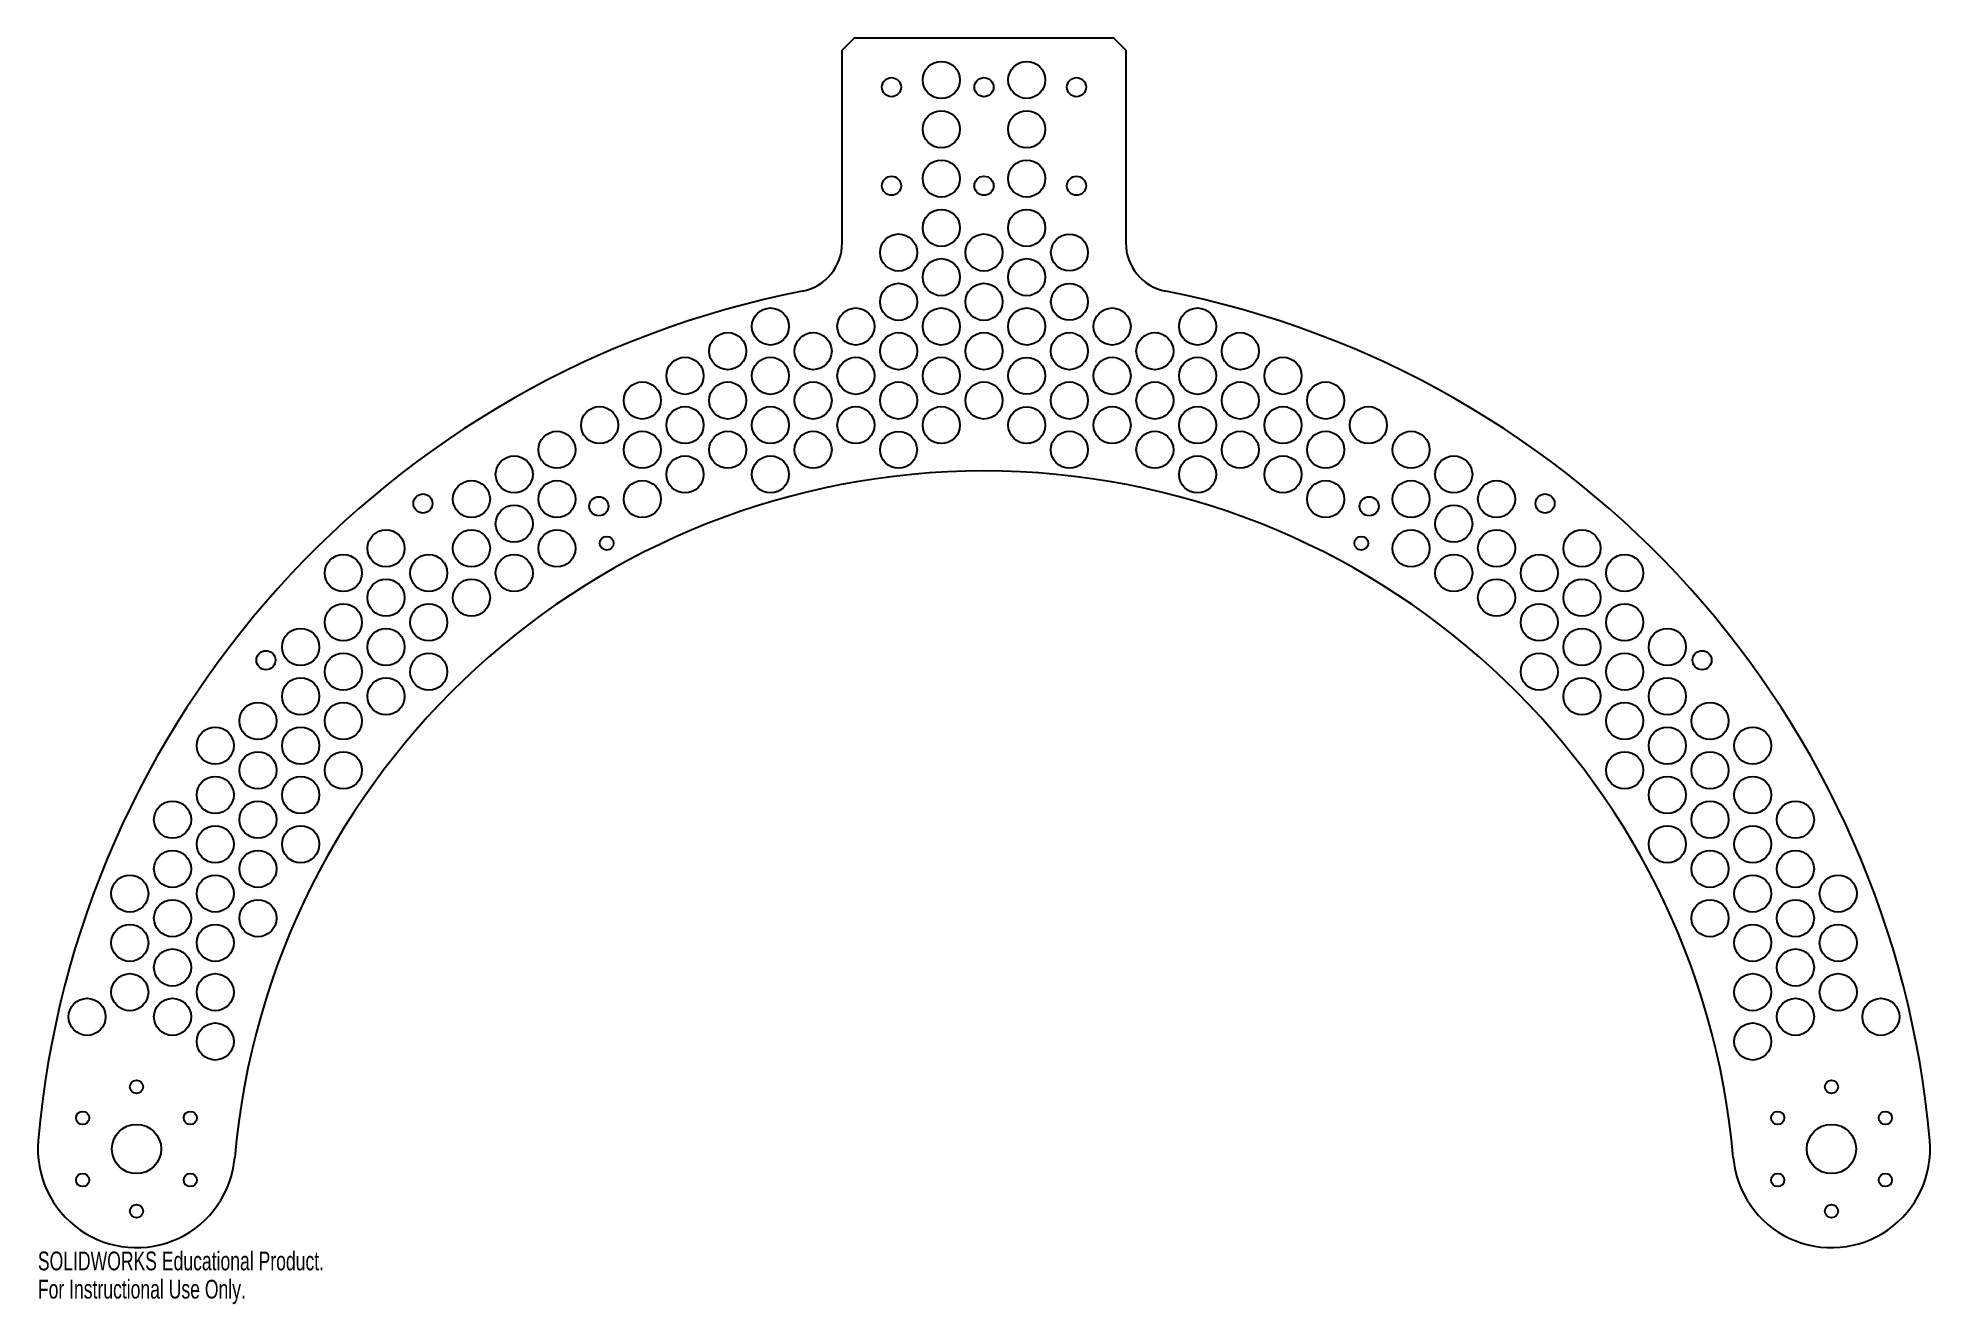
# Model space of a CAD drawing. Header units: inches. Extents: x -9.6 to 9.6, y -12.8 to 0.
import ezdxf

# ---------------------------------------------------------------- set-up
doc = ezdxf.new("R2010")
doc.units = ezdxf.units.IN
doc.header["$MEASUREMENT"] = 0
doc.styles.add('SLDTEXTSTYLE0', font='TXT', dxfattribs={"width": 0.7})

msp = doc.modelspace()

# ---------------------------------------------------------------- linework, layer by layer
at = {"color": 7, "linetype": 'Continuous', "lineweight": 25}
for p, q in [((-1.312, 0), (-1.438, -0.125)), ((-1.312, 0), (1.312, 0)), ((1.438, -0.125), (1.312, 0)), ((-1.438, -2.079), (-1.438, -0.125)), ((1.438, -0.125), (1.438, -2.079))]:
    msp.add_line(p, q, dxfattribs=at)
for centre, radius in [((-0.433, -0.427), 0.188), ((0.433, -0.427), 0.187), ((-0.938, -0.5), 0.0968), ((0, -0.5), 0.0968), ((0.938, -0.5), 0.0968), ((-0.433, -0.927), 0.188), ((0.433, -0.927), 0.188), ((-0.433, -1.427), 0.188), ((0.433, -1.427), 0.188), ((-0.938, -1.5), 0.0967), ((0, -1.5), 0.0967), ((0.938, -1.5), 0.0967), ((-0.433, -1.927), 0.188), ((0.433, -1.927), 0.188), ((-0.866, -2.177), 0.188), ((0, -2.177), 0.188), ((0.866, -2.177), 0.187), ((-0.433, -2.427), 0.188), ((0.433, -2.427), 0.188), ((-0.866, -2.677), 0.188), ((0, -2.677), 0.188), ((0.866, -2.677), 0.187), ((-2.165, -2.927), 0.188), ((-1.299, -2.927), 0.188), ((-0.433, -2.927), 0.188), ((0.433, -2.927), 0.188), ((1.299, -2.927), 0.188), ((2.165, -2.927), 0.188), ((-2.598, -3.177), 0.188), ((-1.732, -3.177), 0.188), ((-0.866, -3.177), 0.188), ((0, -3.177), 0.188), ((0.866, -3.177), 0.188), ((1.732, -3.177), 0.188), ((2.598, -3.177), 0.188), ((-3.031, -3.427), 0.188), ((-2.165, -3.427), 0.188), ((-1.299, -3.427), 0.188), ((-0.433, -3.427), 0.188), ((0.433, -3.427), 0.187), ((1.299, -3.427), 0.188), ((2.165, -3.427), 0.188), ((3.031, -3.427), 0.188), ((-3.464, -3.677), 0.188), ((-2.598, -3.677), 0.188), ((-1.732, -3.677), 0.188), ((-0.866, -3.677), 0.188), ((0, -3.677), 0.188), ((0.866, -3.677), 0.188), ((1.732, -3.677), 0.188), ((2.598, -3.677), 0.188), ((3.464, -3.677), 0.188), ((-3.897, -3.927), 0.188), ((-3.031, -3.927), 0.188), ((-2.165, -3.927), 0.188), ((-1.299, -3.927), 0.188), ((-0.433, -3.927), 0.188), ((0.433, -3.927), 0.187), ((1.299, -3.927), 0.188), ((2.165, -3.927), 0.188), ((3.031, -3.927), 0.188), ((3.897, -3.927), 0.188), ((-4.33, -4.177), 0.188), ((-3.464, -4.177), 0.188), ((-2.598, -4.177), 0.188), ((-1.732, -4.177), 0.188), ((-0.866, -4.177), 0.187), ((0.866, -4.177), 0.188), ((1.732, -4.177), 0.188), ((2.598, -4.177), 0.188), ((3.464, -4.177), 0.188), ((4.33, -4.177), 0.188), ((-4.763, -4.427), 0.188), ((-3.031, -4.427), 0.188), ((-2.165, -4.427), 0.188), ((2.165, -4.427), 0.188), ((3.031, -4.427), 0.188), ((4.763, -4.427), 0.188), ((-5.196, -4.677), 0.188), ((-4.33, -4.677), 0.188), ((-3.464, -4.677), 0.188), ((3.464, -4.677), 0.188), ((4.33, -4.677), 0.188), ((5.196, -4.677), 0.188), ((-5.688, -4.722), 0.0968), ((-4.763, -4.927), 0.188), ((-3.905, -4.75), 0.0968), ((3.905, -4.75), 0.0968), ((4.763, -4.927), 0.188), ((5.688, -4.722), 0.0968), ((-6.062, -5.177), 0.188), ((-5.196, -5.177), 0.188), ((-4.33, -5.177), 0.188), ((-3.825, -5.125), 0.0703), ((3.825, -5.125), 0.0703), ((4.33, -5.177), 0.188), ((5.196, -5.177), 0.188), ((6.062, -5.177), 0.188), ((-6.495, -5.427), 0.188), ((-5.629, -5.427), 0.188), ((-4.763, -5.427), 0.188), ((4.763, -5.427), 0.188), ((5.629, -5.427), 0.188), ((6.495, -5.427), 0.188), ((-6.062, -5.677), 0.188), ((-5.196, -5.677), 0.188), ((5.196, -5.677), 0.188), ((6.062, -5.677), 0.188), ((-6.495, -5.927), 0.188), ((-5.629, -5.927), 0.188), ((5.629, -5.927), 0.188), ((6.495, -5.927), 0.188), ((-6.928, -6.177), 0.188), ((-6.062, -6.177), 0.188), ((6.062, -6.177), 0.188), ((6.928, -6.177), 0.188), ((-7.28, -6.311), 0.0968), ((-6.495, -6.427), 0.188), ((-5.629, -6.427), 0.188), ((5.629, -6.427), 0.188), ((6.495, -6.427), 0.188), ((7.28, -6.311), 0.0968), ((-6.928, -6.677), 0.188), ((-6.062, -6.677), 0.188), ((6.062, -6.677), 0.188), ((6.928, -6.677), 0.188), ((-7.361, -6.927), 0.188), ((-6.495, -6.927), 0.188), ((6.495, -6.927), 0.188), ((7.361, -6.927), 0.188), ((-7.794, -7.177), 0.188), ((-6.928, -7.177), 0.188), ((6.928, -7.177), 0.188), ((7.794, -7.177), 0.188), ((-7.361, -7.427), 0.188), ((-6.495, -7.427), 0.188), ((6.495, -7.427), 0.188), ((7.361, -7.427), 0.188), ((-7.794, -7.677), 0.188), ((-6.928, -7.677), 0.188), ((6.928, -7.677), 0.188), ((7.794, -7.677), 0.188), ((-8.227, -7.927), 0.188), ((-7.361, -7.927), 0.188), ((7.361, -7.927), 0.188), ((8.227, -7.927), 0.188), ((-7.794, -8.177), 0.188), ((-6.928, -8.177), 0.188), ((6.928, -8.177), 0.188), ((7.794, -8.177), 0.188), ((-8.227, -8.427), 0.188), ((-7.361, -8.427), 0.188), ((7.361, -8.427), 0.188), ((8.227, -8.427), 0.188), ((-8.66, -8.677), 0.188), ((-7.794, -8.677), 0.188), ((7.794, -8.677), 0.188), ((8.66, -8.677), 0.188), ((-8.227, -8.927), 0.188), ((-7.361, -8.927), 0.188), ((7.361, -8.927), 0.188), ((8.227, -8.927), 0.188), ((-8.66, -9.177), 0.188), ((-7.794, -9.177), 0.188), ((7.794, -9.177), 0.188), ((8.66, -9.177), 0.188), ((-8.227, -9.427), 0.188), ((8.227, -9.427), 0.188), ((-8.66, -9.677), 0.188), ((-7.794, -9.677), 0.188), ((7.794, -9.677), 0.188), ((8.66, -9.677), 0.188), ((-9.093, -9.927), 0.188), ((-8.227, -9.927), 0.188), ((8.227, -9.927), 0.188), ((9.093, -9.927), 0.188), ((-7.794, -10.177), 0.188), ((7.794, -10.177), 0.188), ((-8.592, -10.637), 0.0669), ((8.592, -10.637), 0.0669), ((-9.138, -10.952), 0.0669), ((-8.047, -10.952), 0.0669), ((8.047, -10.952), 0.0669), ((9.138, -10.952), 0.0669), ((-8.592, -11.267), 0.25), ((8.592, -11.267), 0.25), ((-9.138, -11.582), 0.0669), ((-8.047, -11.582), 0.0669), ((8.047, -11.582), 0.0669), ((9.138, -11.582), 0.0669), ((-8.592, -11.897), 0.0669), ((8.592, -11.897), 0.0669)]:
    msp.add_circle(centre, radius, dxfattribs=at)
for centre, radius, start, end in [((-1.938, -2.079), 0.5, 281.032, 0), ((1.938, -2.079), 0.5, 180, 258.968), ((0, -12.017), 9.625, 101.032, 175.0115), ((0, -12.017), 9.625, 4.9885, 78.968), ((0, -12.017), 7.625, 4.9885, 175.0115), ((-8.592, -11.267), 1, 175.0115, 355.0115), ((8.592, -11.267), 1, 184.9885, 4.9885)]:
    msp.add_arc(centre, radius, start, end, dxfattribs=at)

# ---------------------------------------------------------------- texts
at = {"color": 7, "linetype": 'Continuous', "char_height": 0.1903, "attachment_point": 1, "style": 'SLDTEXTSTYLE0'}
for s, insert in [('SOLIDWORKS Educational Product.', (-9.592, -12.307)), ('For Instructional Use Only.', (-9.592, -12.593))]:
    msp.add_mtext(s, dxfattribs=dict(at, insert=insert))

doc.saveas('drawing.dxf')
